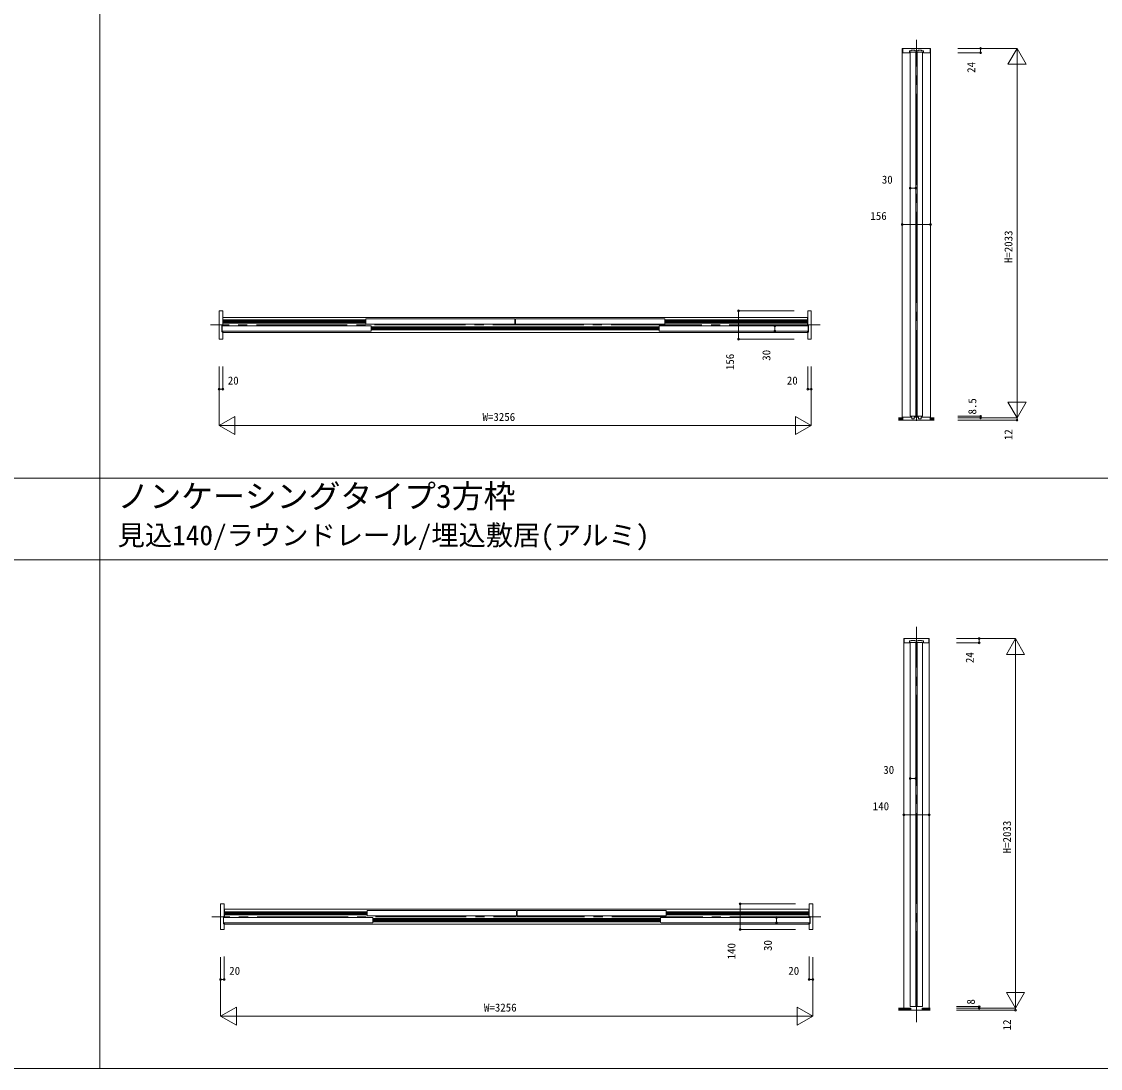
# Model space of a CAD drawing. Units: millimetres, scale not verified. Extents: x -14341 to 14341, y -10000 to 10000.
# Drawn here: x -3370 to 2562, y -10000 to -4240 of the extents above; entities that cross this region are included whole.
import ezdxf
from ezdxf.enums import TextEntityAlignment as Align

# ---------------------------------------------------------------- set-up
doc = ezdxf.new("R2010")
doc.units = ezdxf.units.MM
doc.header["$LTSCALE"] = 50
doc.linetypes.add('USER1', pattern=[13, 10, -1, 1, -1])
doc.layers.add('0-0_0', color=7, linetype='Continuous')
for name, color, linetype, lineweight in [('0-1_YKK_F1', 7, 'Continuous', 18), ('0-4_YKK_N1', 2, 'Continuous', 18), ('0-5_YKK_B1', 4, 'Continuous', 18), ('0-6_YKK_Z1', 7, 'Continuous', 18)]:
    doc.layers.add(name, color=color, linetype=linetype, lineweight=lineweight)
doc.styles.add('ＭＳ ゴシック', font='')
doc.styles.get('ＭＳ ゴシック').set_extended_font_data('MS Gothic')

msp = doc.modelspace()

# ---------------------------------------------------------------- linework, layer by layer
at = {"layer": '0-1_YKK_F1'}
for p, q in [((-2940.51, -10000), (-2940.51, 9500)), ((-14340.51, -6752.5), (14159.49, -6752.5)), ((-14340.51, -7202.5), (14159.49, -7202.5)), ((-14340.51, -10000), (14340.51, -10000))]:
    msp.add_line(p, q, dxfattribs=at)
at = {"layer": '0-4_YKK_N1'}
for p, q in [((1777.99, -4387.5), (2102.99, -4387.5)), ((1902.99, -4387.5), (1902.99, -4411.5)), ((2052.99, -4474.1), (2102.99, -4387.5)), ((2102.99, -6420.5), (2102.99, -4387.5)), ((2102.99, -4387.5), (2152.99, -4474.1)), ((1777.99, -4411.5), (1902.99, -4411.5)), ((2052.99, -4474.1), (2152.99, -4474.1)), ((1515.99, -5156.88), (1545.99, -5156.88)), ((1471.99, -5356.88), (1627.99, -5356.88)), ((571.99, -5987.5), (571.99, -5831.5)), ((876.99, -5831.5), (571.99, -5831.5)), ((771.99, -5943.5), (771.99, -5913.5)), ((876.99, -5987.5), (571.99, -5987.5)), ((-2284.01, -6137.5), (-2284.01, -6462.5)), ((-2264.01, -6137.5), (-2264.01, -6262.5)), ((971.99, -6137.5), (971.99, -6462.5)), ((-2284.01, -6262.5), (-2264.01, -6262.5)), ((2052.99, -6333.9), (2152.99, -6333.9)), ((2052.99, -6333.9), (2102.99, -6420.5)), ((2102.99, -6420.5), (2152.99, -6333.9)), ((-2284.01, -6462.5), (-2197.41, -6412.5)), ((-2284.01, -6462.5), (971.99, -6462.5)), ((-2284.01, -6462.5), (-2197.41, -6512.5)), ((-2197.41, -6412.5), (-2197.41, -6512.5)), ((885.39, -6412.5), (885.39, -6512.5)), ((885.39, -6412.5), (971.99, -6462.5)), ((885.39, -6512.5), (971.99, -6462.5)), ((1777.99, -6420.5), (2102.99, -6420.5)), ((1777.99, -6432.5), (2102.99, -6432.5)), ((2102.99, -6420.5), (2102.99, -6432.5)), ((1769.99, -7635), (2094.99, -7635)), ((1894.99, -7635), (1894.99, -7659)), ((2044.99, -7721.6), (2094.99, -7635)), ((2094.99, -9668), (2094.99, -7635)), ((2094.99, -7635), (2144.99, -7721.6)), ((1769.99, -7659), (1894.99, -7659)), ((2044.99, -7721.6), (2144.99, -7721.6)), ((1515.99, -8404.38), (1545.99, -8404.38)), ((1479.99, -8604.38), (1619.99, -8604.38)), ((579.99, -9235), (579.99, -9095)), ((884.99, -9095), (579.99, -9095)), ((779.99, -9199), (779.99, -9169)), ((884.99, -9235), (579.99, -9235)), ((-2276.01, -9387.13), (-2276.01, -9712.13)), ((-2256.01, -9385), (-2256.01, -9510)), ((979.99, -9387.13), (979.99, -9712.13)), ((-2276.01, -9510), (-2256.01, -9510)), ((2044.99, -9581.4), (2144.99, -9581.4)), ((2044.99, -9581.4), (2094.99, -9668)), ((2094.99, -9668), (2144.99, -9581.4)), ((-2276.01, -9712.13), (-2189.41, -9662.13)), ((-2189.41, -9662.13), (-2189.41, -9762.13)), ((893.39, -9662.13), (893.39, -9762.13)), ((893.39, -9662.13), (979.99, -9712.13)), ((1769.99, -9668), (2094.99, -9668)), ((2094.99, -9668), (2094.99, -9680)), ((-2276.01, -9712.13), (979.99, -9712.13)), ((-2276.01, -9712.13), (-2189.41, -9762.13)), ((893.39, -9762.13), (979.99, -9712.13)), ((1769.99, -9680), (2094.99, -9680))]:
    msp.add_line(p, q, dxfattribs=at)
for points in [[(951.99, -6137.5), (951.99, -6262.5), (971.99, -6262.5)], [(1777.99, -6412), (1902.99, -6412), (1902.99, -6420.5)], [(959.99, -9385), (959.99, -9510), (979.99, -9510)], [(1769.99, -9660), (1894.99, -9660), (1894.99, -9668)]]:
    msp.add_lwpolyline(points, dxfattribs=at)
for centre in [(1902.99, -4387.5), (1902.99, -4411.5), (1515.99, -5156.88), (1545.99, -5156.88), (1471.99, -5356.88), (1627.99, -5356.88), (571.99, -5831.5), (771.99, -5913.5), (571.99, -5987.5), (771.99, -5943.5), (-2284.01, -6262.5), (-2264.01, -6262.5), (951.99, -6262.5), (971.99, -6262.5), (1902.99, -6412), (1902.99, -6420.5), (2102.99, -6432.5), (1894.99, -7635), (1894.99, -7659), (1515.99, -8404.38), (1545.99, -8404.38), (1479.99, -8604.38), (1619.99, -8604.38), (579.99, -9095), (779.99, -9169), (779.99, -9199), (579.99, -9235), (-2276.01, -9510), (-2256.01, -9510), (959.99, -9510), (979.99, -9510), (1894.99, -9660), (1894.99, -9668), (2094.99, -9680)]:
    msp.add_circle(centre, 5, dxfattribs=at)
at = {"layer": '0-5_YKK_B1'}
for p, q in [((1471.99, -4387.5), (1471.99, -6420.5)), ((1471.99, -4387.5), (1627.99, -4387.5)), ((1627.99, -4387.5), (1627.99, -6420.5)), ((1515.99, -6412), (1515.99, -4408.5)), ((1553.99, -6412), (1553.99, -4408.5)), ((1583.99, -4408.5), (1553.99, -4408.5)), ((1583.99, -6412), (1583.99, -4408.5)), ((-2264.01, -5833.5), (-2264.01, -5907.5)), ((950.99, -5868), (-2263.01, -5868)), ((-2263.01, -5868), (-2263.01, -5913.5)), ((950.99, -5868), (950.99, -5913.5)), ((951.99, -5833.5), (951.99, -5907.5)), ((-2269.01, -5910.5), (-2269.01, -5946.5)), ((-2265.51, -5913.5), (-2267.51, -5915.5)), ((-2267.51, -5941.5), (-2267.51, -5915.5)), ((-2265.01, -5908.5), (-2267.01, -5908.5)), ((-2265.51, -5913.5), (-1449.51, -5913.5)), ((-2263.01, -5882), (-1478.01, -5882)), ((-2263.01, -5884.6), (-1478.01, -5884.6)), ((-2263.01, -5888.8), (-1478.01, -5888.8)), ((-2263.01, -5892.2), (-1478.01, -5892.2)), ((-2263.01, -5896.4), (-1478.01, -5896.4)), ((-2263.01, -5899), (-1478.01, -5899)), ((-1476.01, -5875.5), (-1478.01, -5877.5)), ((-1478.01, -5903.5), (-1478.01, -5877.5)), ((-1478.01, -5903.5), (-1476.01, -5905.5)), ((-1476.01, -5875.5), (-660.01, -5875.5)), ((-1476.01, -5905.5), (-660.01, -5905.5)), ((-1447.51, -5915.5), (-1449.51, -5913.5)), ((-1447.51, -5915.5), (-1447.51, -5941.5)), ((135.49, -5920), (-1447.51, -5920)), ((135.49, -5922.6), (-1447.51, -5922.6)), ((135.49, -5926.8), (-1447.51, -5926.8)), ((135.49, -5930.2), (-1447.51, -5930.2)), ((-660.01, -5875.5), (-658.01, -5877.5)), ((-660.01, -5905.5), (-658.01, -5903.5)), ((-658.01, -5877.5), (-658.01, -5903.5)), ((-658.01, -5882), (-654.01, -5882)), ((-658.01, -5884.6), (-654.01, -5884.6)), ((-658.01, -5888.8), (-654.01, -5888.8)), ((-658.01, -5892.2), (-654.01, -5892.2)), ((-658.01, -5896.4), (-654.01, -5896.4)), ((-658.01, -5899), (-654.01, -5899)), ((-652.01, -5875.5), (-654.01, -5877.5)), ((-654.01, -5877.5), (-654.01, -5903.5)), ((-652.01, -5905.5), (-654.01, -5903.5)), ((-652.01, -5875.5), (163.99, -5875.5)), ((-652.01, -5905.5), (163.99, -5905.5)), ((135.49, -5915.5), (137.49, -5913.5)), ((135.49, -5915.5), (135.49, -5941.5)), ((137.49, -5913.5), (953.49, -5913.5)), ((163.99, -5875.5), (165.99, -5877.5)), ((165.99, -5903.5), (163.99, -5905.5)), ((165.99, -5903.5), (165.99, -5877.5)), ((165.99, -5882), (950.99, -5882)), ((165.99, -5884.6), (950.99, -5884.6)), ((165.99, -5888.8), (950.99, -5888.8)), ((165.99, -5892.2), (950.99, -5892.2)), ((165.99, -5896.4), (950.99, -5896.4)), ((165.99, -5899), (950.99, -5899)), ((952.99, -5908.5), (954.99, -5908.5)), ((953.49, -5913.5), (955.49, -5915.5)), ((955.49, -5941.5), (955.49, -5915.5)), ((956.99, -5910.5), (956.99, -5946.5)), ((-2265.51, -5943.5), (-2267.51, -5941.5)), ((-2267.01, -5948.5), (-2265.01, -5948.5)), ((-2265.51, -5943.5), (-1449.51, -5943.5)), ((-2264.01, -5949.5), (-2264.01, -5985.5)), ((-2263.01, -5943.5), (-2263.01, -5951)), ((950.99, -5951), (-2263.01, -5951)), ((-1449.51, -5943.5), (-1447.51, -5941.5)), ((135.49, -5934.4), (-1447.51, -5934.4)), ((135.49, -5937), (-1447.51, -5937)), ((137.49, -5943.5), (135.49, -5941.5)), ((137.49, -5943.5), (953.49, -5943.5)), ((950.99, -5943.5), (950.99, -5951)), ((951.99, -5949.5), (951.99, -5985.5)), ((954.99, -5948.5), (952.99, -5948.5)), ((953.49, -5943.5), (955.49, -5941.5)), ((1515.99, -6412), (1545.99, -6412)), ((1553.99, -6412), (1583.99, -6412)), ((1625.49, -6432.5), (1625.49, -6419.5)), ((1479.99, -7635), (1619.99, -7635)), ((1479.99, -7635), (1479.99, -9668)), ((1619.99, -7635), (1619.99, -9668)), ((1515.99, -9660), (1515.99, -7656)), ((1553.99, -9660), (1553.99, -7656)), ((1583.99, -7656), (1553.99, -7656)), ((1583.99, -9660), (1583.99, -7656)), ((-2256.01, -9097), (-2256.01, -9163)), ((958.99, -9123.5), (-2255.01, -9123.5)), ((-2255.01, -9123.5), (-2255.01, -9169)), ((-1468.01, -9131), (-1470.01, -9133)), ((-1470.01, -9159), (-1470.01, -9133)), ((-1468.01, -9131), (-652.01, -9131)), ((-652.01, -9131), (-650.01, -9133)), ((-650.01, -9133), (-650.01, -9159)), ((-644.01, -9131), (-646.01, -9133)), ((-646.01, -9133), (-646.01, -9159)), ((171.99, -9131), (-644.01, -9131)), ((171.99, -9131), (173.99, -9133)), ((173.99, -9159), (173.99, -9133)), ((958.99, -9123.5), (958.99, -9169)), ((959.99, -9097), (959.99, -9163)), ((-2261.01, -9166), (-2261.01, -9202)), ((-2257.51, -9169), (-2259.51, -9171)), ((-2259.51, -9197), (-2259.51, -9171)), ((-2257.01, -9164), (-2259.01, -9164)), ((-2257.51, -9169), (-1441.51, -9169)), ((-2255.01, -9137.5), (-1470.01, -9137.5)), ((-1470.01, -9140.1), (-2255.01, -9140.1)), ((-1470.01, -9144.3), (-2255.01, -9144.3)), ((-1470.01, -9147.7), (-2255.01, -9147.7)), ((-1470.01, -9151.9), (-2255.01, -9151.9)), ((-2255.01, -9154.5), (-1470.01, -9154.5)), ((-1470.01, -9159), (-1468.01, -9161)), ((-652.01, -9161), (-1468.01, -9161)), ((-1439.51, -9171), (-1441.51, -9169)), ((-1439.51, -9171), (-1439.51, -9197)), ((143.49, -9175.5), (-1439.51, -9175.5)), ((143.49, -9178.1), (-1439.51, -9178.1)), ((143.49, -9182.3), (-1439.51, -9182.3)), ((143.49, -9185.7), (-1439.51, -9185.7)), ((143.49, -9189.9), (-1439.51, -9189.9)), ((143.49, -9192.5), (-1439.51, -9192.5)), ((-652.01, -9161), (-650.01, -9159)), ((-646.01, -9137.5), (-650.01, -9137.5)), ((-650.01, -9140.1), (-646.01, -9140.1)), ((-650.01, -9144.3), (-646.01, -9144.3)), ((-650.01, -9147.7), (-646.01, -9147.7)), ((-650.01, -9151.9), (-646.01, -9151.9)), ((-646.01, -9154.5), (-650.01, -9154.5)), ((-644.01, -9161), (-646.01, -9159)), ((-644.01, -9161), (171.99, -9161)), ((143.49, -9171), (145.49, -9169)), ((143.49, -9171), (143.49, -9197)), ((961.49, -9169), (145.49, -9169)), ((173.99, -9159), (171.99, -9161)), ((958.99, -9137.5), (173.99, -9137.5)), ((173.99, -9140.1), (958.99, -9140.1)), ((173.99, -9144.3), (958.99, -9144.3)), ((173.99, -9147.7), (958.99, -9147.7)), ((173.99, -9151.9), (958.99, -9151.9)), ((958.99, -9154.5), (173.99, -9154.5)), ((960.99, -9164), (962.99, -9164)), ((961.49, -9169), (963.49, -9171)), ((963.49, -9197), (963.49, -9171)), ((964.99, -9166), (964.99, -9202)), ((-2257.51, -9199), (-2259.51, -9197)), ((-2259.01, -9204), (-2257.01, -9204)), ((-1441.51, -9199), (-2257.51, -9199)), ((-2256.01, -9205), (-2256.01, -9233)), ((-2255.01, -9199), (-2255.01, -9206.5)), ((958.99, -9206.5), (-2255.01, -9206.5)), ((-1441.51, -9199), (-1439.51, -9197)), ((145.49, -9199), (143.49, -9197)), ((145.49, -9199), (961.49, -9199)), ((958.99, -9199), (958.99, -9206.5)), ((959.99, -9205), (959.99, -9233)), ((962.99, -9204), (960.99, -9204)), ((961.49, -9199), (963.49, -9197)), ((1515.99, -9660), (1545.99, -9660)), ((1553.99, -9660), (1583.99, -9660))]:
    msp.add_line(p, q, dxfattribs=at)
for points in [[(1625.49, -4409.5), (1625.49, -4387.5), (1474.49, -4387.5), (1474.49, -4409.5)], [(1476.49, -4411.5), (1510.79, -4411.5), (1511.29, -4411), (1511.29, -4402.3)], [(1513.29, -4400.3), (1521.49, -4400.3), (1521.49, -4397.5), (1540.49, -4397.5), (1540.49, -4400.3), (1559.49, -4400.3), (1559.49, -4397.5), (1578.49, -4397.5), (1578.49, -4400.3), (1586.69, -4400.3)], [(1545.99, -6412), (1545.99, -4408.5), (1515.99, -4408.5)], [(1588.69, -4402.3), (1588.69, -4411), (1589.19, -4411.5), (1623.49, -4411.5)], [(-2266.01, -5987.5), (-2284.01, -5987.5), (-2284.01, -5962.5), (-2284.01, -5856.5), (-2284.01, -5831.5), (-2266.01, -5831.5)], [(953.99, -5987.5), (971.99, -5987.5), (971.99, -5962.5), (971.99, -5856.5), (971.99, -5831.5), (953.99, -5831.5)], [(1474.49, -6419.5), (1474.49, -6432.5), (1481.49, -6432.5), (1618.49, -6432.5), (1625.49, -6432.5)], [(1623.49, -6417.5), (1576.69, -6417.5), (1576.19, -6418), (1576.19, -6424.2), (1576.19, -6425.3), (1561.79, -6425.3), (1561.79, -6424.2), (1561.79, -6418), (1561.29, -6417.5), (1538.69, -6417.5), (1538.19, -6418), (1538.19, -6424.2), (1538.19, -6425.3), (1523.79, -6425.3), (1523.79, -6424.2), (1523.79, -6418), (1523.29, -6417.5), (1476.49, -6417.5)], [(1617.49, -7657), (1617.49, -7635), (1482.49, -7635), (1482.49, -7657)], [(1484.49, -7659), (1510.79, -7659), (1511.29, -7658.5), (1511.29, -7649.8)], [(1513.29, -7647.8), (1521.49, -7647.8), (1521.49, -7645), (1540.49, -7645), (1540.49, -7647.8), (1559.49, -7647.8), (1559.49, -7645), (1578.49, -7645), (1578.49, -7647.8), (1586.69, -7647.8)], [(1588.69, -7649.8), (1588.69, -7658.5), (1589.19, -7659), (1615.49, -7659)], [(1545.99, -9660), (1545.99, -7656), (1515.99, -7656)], [(-2258.01, -9235), (-2276.01, -9235), (-2276.01, -9233), (-2276.01, -9097), (-2276.01, -9095), (-2258.01, -9095)], [(961.99, -9235), (979.99, -9235), (979.99, -9233), (979.99, -9097), (979.99, -9095), (961.99, -9095)]]:
    msp.add_lwpolyline(points, dxfattribs=at)
for centre, radius, start, end in [((1476.49, -4409.5), 2, 180.00001, 270.00001), ((1513.29, -4402.3), 2, 90, 180), ((1586.69, -4402.3), 2, 0, 90), ((1623.49, -4409.5), 2, 270, 0), ((-2266.01, -5833.5), 2, 0, 90), ((953.99, -5833.5), 2, 90, 180), ((-2267.01, -5910.5), 2, 90, 180), ((-2265.01, -5907.5), 1, 270, 0), ((952.99, -5907.5), 1, 180, 270), ((954.99, -5910.5), 2, 0, 90), ((-2267.01, -5946.5), 2, 180, 270), ((-2266.01, -5985.5), 2, 270, 0), ((-2265.01, -5949.5), 1, 0, 90), ((952.99, -5949.5), 1, 90, 180), ((953.99, -5985.5), 2, 180, 270), ((954.99, -5946.5), 2, 270, 0), ((1476.49, -6419.5), 2, 90, 180), ((1623.49, -6419.5), 2, 0, 90), ((1513.29, -7649.8), 2, 90, 180), ((1586.69, -7649.8), 2, 0, 90), ((1484.49, -7657), 2, 180.00001, 270.00001), ((1615.49, -7657), 2, 270, 0), ((-2258.01, -9097), 2, 0, 90), ((961.99, -9097), 2, 90, 180), ((-2259.01, -9166), 2, 90, 180), ((-2257.01, -9163), 1, 270, 0), ((960.99, -9163), 1, 180, 270), ((962.99, -9166), 2, 0, 90), ((-2259.01, -9202), 2, 180, 270), ((-2258.01, -9233), 2, 270, 0), ((-2257.01, -9205), 1, 0, 90), ((960.99, -9205), 1, 90, 180), ((961.99, -9233), 2, 180, 270), ((962.99, -9202), 2, 270, 0)]:
    msp.add_arc(centre, radius, start, end, dxfattribs=at)
at = {"layer": '0-6_YKK_Z1', "linetype": 'USER1'}
for p, q in [((1549.99, -6437.5), (1549.99, -4340)), ((1020.58, -5909.5), (-2331.51, -5909.5)), ((1549.99, -9744.82), (1549.99, -7570.08)), ((1024.79, -9165), (-2323.51, -9165))]:
    msp.add_line(p, q, dxfattribs=at)
at = {"layer": '0-6_YKK_Z1'}
for p, q in [((1452.07, -6420.5), (1474.49, -6420.5)), ((1474.49, -6423.5), (1452.07, -6423.5)), ((1474.49, -6426.5), (1452.07, -6426.5)), ((1474.49, -6429.5), (1452.07, -6429.5)), ((1452.07, -6432.5), (1647.91, -6432.5)), ((1647.91, -6420.5), (1625.49, -6420.5)), ((1625.49, -6423.5), (1647.91, -6423.5)), ((1625.49, -6426.5), (1647.91, -6426.5)), ((1625.49, -6429.5), (1647.91, -6429.5)), ((1452.07, -9668), (1518.99, -9668)), ((1518.99, -9668), (1518.99, -9680)), ((1452.07, -9670.4), (1518.99, -9670.4)), ((1452.07, -9672.8), (1518.99, -9672.8)), ((1452.07, -9675.2), (1518.99, -9675.2)), ((1452.07, -9677.6), (1518.99, -9677.6)), ((1625.4, -9680), (1452.07, -9680)), ((1625.4, -9670.4), (1580.99, -9670.4)), ((1625.4, -9672.8), (1580.99, -9672.8)), ((1625.4, -9675.2), (1580.99, -9675.2)), ((1625.4, -9677.6), (1580.99, -9677.6))]:
    msp.add_line(p, q, dxfattribs=at)
msp.add_lwpolyline([(1625.4, -9668), (1580.99, -9668), (1580.99, -9680)], dxfattribs=at)

# ---------------------------------------------------------------- texts
at = {"layer": '0-0_0', "style": 'ＭＳ ゴシック'}
for s, height, p in [('ノンケーシングタイプ3方枠', 128.3, (-2842.51, -6954.22)), ('見込140/ラウンドレール/埋込敷居(アルミ)', 110, (-2842.51, -7154.27))]:
    msp.add_text(s, height=height, dxfattribs=at).set_placement(p, align=Align.BOTTOM_LEFT)
at = {"layer": '0-4_YKK_N1', "color": 7, "style": 'ＭＳ ゴシック'}
for s, p in [('24', (1886.12, -4522.03)), ('H=2033', (2090.99, -5569)), ('30', (759.99, -6106.25)), ('156', (559.99, -6157.57)), ('8.5', (1892.24, -6401.99)), ('12', (2090.99, -6543.16)), ('24', (1878.12, -7769.53)), ('H=2033', (2082.99, -8816.5)), ('30', (767.99, -9353.75)), ('140', (567.99, -9400.07)), ('8', (1884.24, -9648.49)), ('12', (2082.99, -9790.66))]:
    msp.add_text(s, height=43.99, rotation=90, dxfattribs=at).set_placement(p, align=Align.BOTTOM_LEFT)
for s, p in [('30', (1359.56, -5144.88)), ('156', (1296.82, -5344.88)), ('20', (-2236.68, -6250.5)), ('20', (837.4, -6250.5)), ('W=3256', (-836.01, -6450.5)), ('30', (1367.56, -8392.38)), ('140', (1309.82, -8592.38)), ('20', (-2228.68, -9498)), ('20', (845.4, -9498)), ('W=3256', (-828.01, -9700.13))]:
    msp.add_text(s, height=43.99, dxfattribs=at).set_placement(p, align=Align.BOTTOM_LEFT)

doc.saveas('drawing.dxf')
